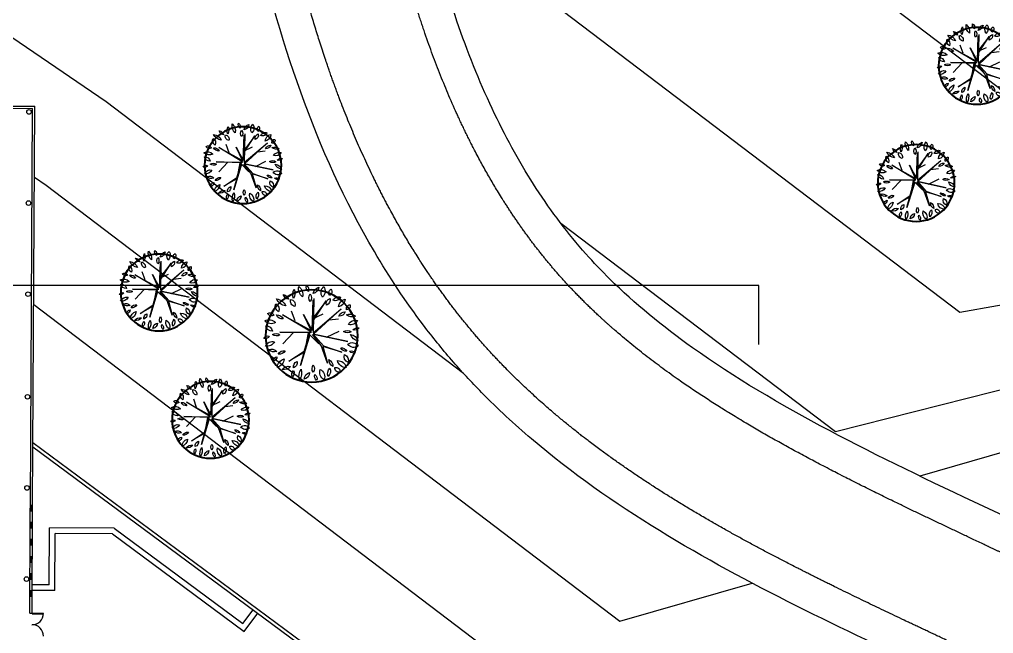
# Model space of a CAD drawing. Header units: millimetres. Extents: x 55520 to 96084, y -58491 to -49645.
# Drawn here: x 60664.4 to 60749.8, y -58017.6 to -57963.7 of the extents above; entities that cross this region are included whole.
import ezdxf

# ---------------------------------------------------------------- set-up
doc = ezdxf.new("R2010")
doc.units = ezdxf.units.MM
for name, color, linetype in [('Alvenaria Corte', 30, 'Continuous'), ('Alvenaria Vista', 40, 'Continuous'), ('ARQ-COTAS', 1, 'Continuous'), ('Caminhos Principais', 13, 'Continuous'), ('Curvas de Nível', 10, 'Continuous'), ('Esquadrias', 241, 'Continuous'), ('Linha Fina', 100, 'Continuous'), ('Pilares', 181, 'Continuous'), ('Árvores Existentes', 114, 'Continuous')]:
    doc.layers.add(name, color=color, linetype=linetype)

# ---------------------------------------------------------------- blocks, each defined once
blk = doc.blocks.new('tree 17')
at = {"color": 0, "linetype": 'ByBlock'}
for p, q in [((-0.149, 0.772), (-0.808, 1.664)), ((-0.808, 1.664), (-0.082, 0.822)), ((-0.215, 1.813), (-0.082, 0.152)), ((-0.033, 0.269), (-0.182, 1.747)), ((-0.182, 1.747), (-0.149, 0.772)), ((-0.082, 0.152), (-1.511, 1.221)), ((-1.511, 1.221), (-0.099, 0.075)), ((-0.082, 0.822), (-0.619, 1.038)), ((0.327, 1.071), (-0.033, 0.269)), ((0.001, 0.186), (1.346, 1.116)), ((1.346, 1.116), (0.017, 0.269)), ((0.017, 0.269), (0.327, 1.071)), ((0.765, 0.778), (0.909, 1.26)), ((-0.89, 0.728), (-1.344, 0.756)), ((-0.099, 0.075), (-1.738, -0.385)), ((-1.738, -0.385), (-0.082, 0.075)), ((-0.719, -0.113), (-1.344, 0.152)), ((-0.082, 0.075), (-0.542, -0.512)), ((-0.431, -0.496), (-0.049, 0.058)), ((-0.049, 0.058), (-0.326, -0.401)), ((-0.326, -0.401), (0.084, 0.058)), ((1.54, 0.285), (0.001, 0.186)), ((0.084, 0.058), (0.626, -1.404)), ((0.626, -1.404), (0.1, 0.136)), ((0.1, 0.136), (0.444, -0.795)), ((0.15, 0.152), (1.54, 0.285)), ((0.361, -0.684), (0.15, 0.152)), ((0.865, 0.224), (1.418, -0.302)), ((-0.542, -0.512), (-1.411, -0.878)), ((-1.411, -0.878), (-0.509, -0.545)), ((-0.686, -1.37), (-0.431, -0.496)), ((-0.509, -0.545), (-0.686, -1.37)), ((1.18, -1.16), (0.361, -0.684)), ((0.444, -0.795), (1.18, -1.16))]:
    blk.add_line(p, q, dxfattribs=at)
for points in [[(0.106, 2.463, 0.350689), (0.021, 2.165)], [(0.021, 2.165, 0.350689), (0.106, 2.463)], [(0.478, 2.441, 0.27027), (0.329, 1.921)], [(0.329, 1.921, 0.27027), (0.478, 2.441)], [(-1.072, 2.208, 0.45154), (-0.987, 1.9)], [(-0.987, 1.9, 0.45154), (-1.072, 2.208)], [(-0.733, 2.356, 0.375302), (-0.637, 1.847)], [(-0.637, 1.847, 0.375302), (-0.733, 2.356)], [(-0.191, 2.048, 0.30277), (-0.499, 2.346)], [(-0.499, 2.346, 0.30277), (-0.191, 2.048)], [(-0.053, 2.048, 0.340953), (-0.032, 1.666)], [(-0.032, 1.666, 0.340953), (-0.053, 2.048)], [(0.711, 2.314, 0.218613), (0.775, 1.868)], [(0.775, 1.868, 0.218613), (0.711, 2.314)], [(1.253, 2.091, 0.288468), (1.019, 1.847)], [(1.019, 1.847, 0.288468), (1.253, 2.091)], [(1.592, 1.9, 0.268637), (1.168, 1.539)], [(1.168, 1.539, 0.268637), (1.592, 1.9)], [(-1.391, 1.326, 0.363335), (-1.731, 1.687)], [(-1.731, 1.687, 0.363335), (-1.391, 1.326)], [(-1.147, 1.666, 0.420523), (-1.518, 1.793)], [(-1.518, 1.793, 0.420523), (-1.147, 1.666)], [(-1.009, 1.762, 0.408258), (-0.807, 1.454)], [(-0.807, 1.454, 0.408258), (-1.009, 1.762)], [(0.913, 1.836, 0.440076), (0.722, 1.485)], [(0.722, 1.485, 0.440076), (0.913, 1.836)], [(1.645, 1.666, 0.386862), (1.539, 1.273)], [(1.539, 1.273, 0.386862), (1.645, 1.666)], [(-1.752, 0.923, 0.295875), (-2.177, 0.827)], [(-1.954, 1.39, 0.525994), (-1.773, 1.167)], [(-1.773, 1.167, 0.525994), (-1.954, 1.39)], [(-1.38, 0.88, 0.343163), (-1.699, 1.061)], [(-1.699, 1.061, 0.343163), (-1.38, 0.88)], [(1.645, 1.124, 0.341117), (1.327, 0.912)], [(1.327, 0.912, 0.341117), (1.645, 1.124)], [(2.07, 1.22, 0.443589), (1.773, 1.124)], [(1.773, 1.124, 0.443589), (2.07, 1.22)], [(-1.816, 0.445, 0.362144), (-2.272, 0.604)], [(-2.272, 0.604, 0.362144), (-1.816, 0.445)], [(-2.177, 0.827, 0.295875), (-1.752, 0.923)], [(2.229, 0.869, 0.343561), (1.709, 0.753)], [(1.709, 0.753, 0.343561), (2.229, 0.869)], [(2.198, 0.625, 0.38021), (1.89, 0.349)], [(1.89, 0.349, 0.38021), (2.198, 0.625)], [(-2.017, 0.169, 0.288328), (-2.325, 0.243)], [(-2.325, 0.243, 0.288328), (-2.017, 0.169)], [(-1.561, 0.115, 0.309468), (-1.932, 0.084)], [(-1.932, 0.084, 0.309468), (-1.561, 0.115)], [(1.9, 0.179, 0.326555), (1.539, 0.147)], [(1.539, 0.147, 0.326555), (1.9, 0.179)], [(2.325, 0.02, 0.383832), (2.06, 0.115)], [(2.06, 0.115, 0.383832), (2.325, 0.02)], [(-1.89, -0.054, 0.289447), (-2.23, -0.373)], [(-2.23, -0.373, 0.289447), (-1.89, -0.054)], [(-1.731, -0.511, 0.447347), (-2.23, -0.628)], [(2.272, -0.352, 0.351781), (1.826, -0.171)], [(1.826, -0.171, 0.351781), (2.272, -0.352)], [(-2.23, -0.628, 0.447347), (-1.731, -0.511)], [(-1.784, -0.862, 0.306984), (-2.081, -0.947)], [(-2.081, -0.947, 0.306984), (-1.784, -0.862)], [(-1.37, -0.67, 0.315606), (-1.656, -0.851)], [(-1.656, -0.851, 0.315606), (-1.37, -0.67)], [(1.677, -0.787, 0.340003), (1.338, -0.639)], [(1.338, -0.639, 0.340003), (1.677, -0.787)], [(2.134, -0.532, 0.317134), (1.741, -0.649)], [(1.741, -0.649, 0.317134), (2.134, -0.532)], [(1.752, -0.904, 0.40592), (1.943, -1.106)], [(1.943, -1.106, 0.40592), (1.752, -0.904)], [(-1.529, -1, 0.414115), (-1.688, -1.403)], [(-1.688, -1.403, 0.414115), (-1.529, -1)], [(-1.179, -1.276, 0.365918), (-1.582, -1.637)], [(-1.582, -1.637, 0.365918), (-1.179, -1.276)], [(-0.765, -1.191, 0.285981), (-0.934, -1.552)], [(-0.934, -1.552, 0.285981), (-0.765, -1.191)], [(0.01, -1.414, 0.328832), (0.042, -1.764)], [(0.042, -1.764, 0.328832), (0.01, -1.414)], [(0.786, -1.201, 0.368927), (0.987, -1.499)], [(0.987, -1.499, 0.368927), (0.786, -1.201)], [(1.529, -1.541, 0.303563), (1.125, -1.414)], [(1.125, -1.414, 0.303563), (1.529, -1.541)], [(1.762, -1.425, 0.316942), (1.412, -1.032)], [(1.412, -1.032, 0.316942), (1.762, -1.425)], [(-1.03, -1.605, 0.559657), (-1.264, -1.839)], [(-1.264, -1.839, 0.559657), (-1.03, -1.605)], [(-0.786, -1.616, 0.321275), (-0.68, -2.019)], [(-0.68, -2.019, 0.321275), (-0.786, -1.616)], [(-0.308, -1.648, 0.362047), (-0.478, -2.168)], [(-0.478, -2.168, 0.362047), (-0.308, -1.648)], [(-0.043, -1.881, 0.345907), (-0.106, -2.179)], [(-0.106, -2.179, 0.345907), (-0.043, -1.881)], [(0.212, -1.775, 0.339938), (0.488, -2.072)], [(0.488, -2.072, 0.339938), (0.212, -1.775)], [(0.616, -1.584, 0.235997), (0.722, -2.094)], [(0.722, -2.094, 0.235997), (0.616, -1.584)], [(0.987, -1.626, 0.337084), (1.062, -1.924)], [(1.062, -1.924, 0.337084), (0.987, -1.626)]]:
    blk.add_lwpolyline(points, format="xyb")
at = {"lineweight": 40}
blk.add_circle((0, 0), 2.242, dxfattribs=at)

msp = doc.modelspace()

# ---------------------------------------------------------------- linework, layer by layer
at = {"layer": 'Alvenaria Corte'}
for p, q in [((60640.699, -57971.188), (60665.698, -57971.321)), ((60640.898, -57971.389), (60665.497, -57971.52)), ((60665.312, -58006.32), (60665.497, -57971.52)), ((60665.512, -58006.321), (60665.698, -57971.321)), ((60665.312, -58006.32), (60665.512, -58006.321)), ((60665.304, -58007.82), (60665.309, -58006.82)), ((60665.309, -58006.82), (60665.509, -58006.821)), ((60665.504, -58007.821), (60665.509, -58006.821)), ((60665.296, -58009.32), (60665.301, -58008.32)), ((60665.301, -58008.32), (60665.501, -58008.321)), ((60665.304, -58007.82), (60665.504, -58007.821)), ((60665.496, -58009.321), (60665.501, -58008.321)), ((60665.296, -58009.32), (60665.496, -58009.321)), ((60665.288, -58010.82), (60665.293, -58009.82)), ((60665.293, -58009.82), (60665.493, -58009.821)), ((60665.488, -58010.821), (60665.493, -58009.821)), ((60665.288, -58010.82), (60665.488, -58010.821)), ((60665.28, -58012.32), (60665.285, -58011.32)), ((60665.285, -58011.32), (60665.485, -58011.321)), ((60665.48, -58012.321), (60665.485, -58011.321)), ((60665.28, -58012.32), (60665.48, -58012.321)), ((60665.272, -58013.819), (60665.277, -58012.819)), ((60665.277, -58012.819), (60665.477, -58012.821)), ((60665.472, -58013.821), (60665.477, -58012.821)), ((60665.261, -58015.819), (60665.269, -58014.319)), ((60665.269, -58014.319), (60665.469, -58014.321)), ((60665.272, -58013.819), (60665.472, -58013.821)), ((60665.461, -58015.821), (60665.469, -58014.321)), ((60665.261, -58015.819), (60665.461, -58015.821))]:
    msp.add_line(p, q, dxfattribs=at)
at = {"layer": 'Alvenaria Vista'}
msp.add_line((60665.541, -58000.837), (60710.346, -58034.021), dxfattribs=at)
at = {"layer": 'Alvenaria Vista', "color": 1}
for p, q in [((60665.309, -58006.82), (60665.312, -58006.32)), ((60665.509, -58006.821), (60665.512, -58006.321)), ((60665.301, -58008.32), (60665.304, -58007.82)), ((60665.501, -58008.321), (60665.504, -58007.821)), ((60666.974, -58013.329), (60667.001, -58008.329)), ((60672.673, -58008.359), (60667.001, -58008.329)), ((60672.673, -58008.359), (60683.963, -58016.72)), ((60665.293, -58009.82), (60665.296, -58009.32)), ((60665.493, -58009.821), (60665.496, -58009.321)), ((60667.472, -58013.831), (60667.498, -58008.831)), ((60672.507, -58008.858), (60667.498, -58008.831)), ((60672.507, -58008.858), (60684.067, -58017.42)), ((60665.285, -58011.32), (60665.288, -58010.82)), ((60665.485, -58011.321), (60665.488, -58010.821)), ((60665.277, -58012.819), (60665.28, -58012.32)), ((60665.477, -58012.821), (60665.48, -58012.321)), ((60666.974, -58013.329), (60665.474, -58013.321)), ((60665.269, -58014.319), (60665.272, -58013.819)), ((60665.469, -58014.321), (60665.472, -58013.821)), ((60667.472, -58013.831), (60665.472, -58013.821)), ((60683.963, -58016.72), (60684.855, -58015.515)), ((60684.067, -58017.42), (60685.257, -58015.813))]:
    msp.add_line(p, q, dxfattribs=at)
at = {"layer": 'Alvenaria Vista'}
msp.add_open_spline([(60790.775, -58051.458), (60728.185, -58069.485), (60665.595, -58087.512), (60603.005, -58105.539), (60592.83, -58107.098), (60582.655, -58108.658), (60572.481, -58110.217), (60559.972, -58108.75), (60547.464, -58107.282), (60534.956, -58105.815), (60526.601, -58098.662), (60518.246, -58091.509), (60509.892, -58084.356), (60506.602, -58027.451), (60503.313, -57970.545), (60500.024, -57913.639), (60498.305, -57894.366), (60496.586, -57875.093), (60494.868, -57855.821)], degree=3, knots=[20.322416, 20.322416, 20.322416, 20.322416, 21.305376, 21.305376, 21.305376, 22.305376, 22.305376, 22.305376, 23.305376, 23.305376, 23.305376, 24.305376, 24.305376, 24.305376, 25.305376, 25.305376, 25.305376, 25.593369, 25.593369, 25.593369, 25.593369], dxfattribs=at)
at = {"layer": 'ARQ-COTAS'}
msp.add_lwpolyline([(60729.212, -57992.231), (60729.212, -57987.053), (60497.077, -57987.053), (60497.077, -57992.231)], dxfattribs=at)
at = {"layer": 'Caminhos Principais'}
for points, knots in [([(60788.393, -58013.056), (60787.662, -58013.405), (60786.936, -58013.763), (60783.719, -58015.387), (60781.276, -58016.733), (60777.77, -58018.808), (60776.67, -58019.481), (60775.579, -58020.168), (60775.39, -58020.059), (60775.201, -58019.951), (60773.015, -58018.702), (60770.995, -58017.565), (60767.006, -58015.378), (60765.041, -58014.327), (60761.873, -58012.694), (60760.696, -58012.101), (60758.345, -58010.936), (60757.167, -58010.363), (60753.634, -58008.662), (60751.281, -58007.553), (60744.291, -58004.249), (60739.722, -58002.071), (60731.097, -57997.503), (60727.044, -57995.114), (60720.756, -57990.63), (60718.327, -57988.634), (60715.423, -57985.771), (60714.719, -57985.031), (60713.258, -57983.389), (60712.507, -57982.471), (60711.059, -57980.56), (60710.365, -57979.569), (60708.367, -57976.49), (60707.15, -57974.3), (60703.72, -57967.15), (60701.878, -57961.781), (60699.017, -57950.45), (60697.996, -57944.489), (60696.955, -57935.718), (60696.691, -57932.948), (60696.269, -57927.417), (60696.111, -57924.653), (60695.76, -57916.363), (60695.688, -57910.839), (60695.665, -57896.914), (60695.796, -57888.511), (60695.643, -57875.551), (60695.522, -57871.01), (60695.094, -57863.243), (60694.851, -57860.022), (60694.372, -57855.341), (60694.204, -57853.885), (60693.838, -57850.996), (60693.64, -57849.559), (60693.206, -57846.593), (60692.967, -57845.066), (60692.72, -57843.546)], [648.614193, 648.614193, 648.614193, 648.614193, 650.889407, 650.889407, 658.757579, 658.757579, 662.407647, 662.407647, 662.407647, 663.056384, 663.056384, 669.889763, 669.889763, 676.336178, 676.336178, 680.087669, 680.087669, 683.83916, 683.83916, 691.342143, 691.342143, 706.33883, 706.33883, 721.335517, 721.335517, 732.265083, 732.265083, 735.960166, 735.960166, 740.270303, 740.270303, 744.580441, 744.580441, 753.200717, 753.200717, 771.252696, 771.252696, 789.304676, 789.304676, 797.609708, 797.609708, 805.914741, 805.914741, 822.524807, 822.524807, 847.764431, 847.764431, 861.350402, 861.350402, 870.960246, 870.960246, 875.296697, 875.296697, 879.633148, 879.633148, 884.290599, 884.290599, 884.290599, 884.290599]), ([(60727.964, -58060.182), (60735.485, -58052.921), (60743.118, -58045.59), (60754.33, -58035.893), (60757.461, -58033.286), (60761.117, -58030.411), (60761.552, -58030.072), (60761.989, -58029.734), (60761.321, -58029.367), (60760.651, -58029.002), (60758.737, -58027.971), (60757.488, -58027.31), (60755.298, -58026.18), (60754.359, -58025.705), (60752.456, -58024.757), (60751.494, -58024.285), (60748.583, -58022.873), (60746.608, -58021.936), (60740.621, -58019.105), (60736.546, -58017.193), (60728.439, -58013.121), (60724.405, -58010.961), (60716.59, -58006.163), (60712.806, -58003.523), (60707.766, -57999.231), (60706.305, -57997.88), (60703.996, -57995.529), (60703.112, -57994.571), (60701.407, -57992.596), (60700.59, -57991.583), (60698.238, -57988.475), (60696.805, -57986.313), (60692.894, -57979.653), (60690.773, -57974.951), (60687.282, -57965.239), (60685.912, -57960.228), (60683.74, -57950.096), (60682.94, -57944.975), (60681.727, -57934.605), (60681.333, -57929.374), (60680.835, -57919.057), (60680.731, -57913.969), (60680.631, -57900.256), (60680.768, -57891.773), (60680.681, -57875.233), (60680.455, -57867.178), (60679.528, -57857.555), (60679.329, -57855.793), (60678.874, -57852.246), (60678.619, -57850.466), (60678.132, -57847.283), (60677.906, -57845.885), (60677.672, -57844.479)], [0, 0, 0, 0, 31.409672, 31.409672, 43.166399, 43.166399, 44.747182, 44.747182, 44.747182, 47.085017, 47.085017, 51.415951, 51.415951, 54.631835, 54.631835, 57.847718, 57.847718, 64.279485, 64.279485, 77.14302, 77.14302, 90.006555, 90.006555, 102.870089, 102.870089, 108.357779, 108.357779, 111.907941, 111.907941, 115.458102, 115.458102, 122.558426, 122.558426, 136.634764, 136.634764, 150.711102, 150.711102, 164.787441, 164.787441, 179.466026, 179.466026, 194.144612, 194.144612, 219.586913, 219.586913, 245.029215, 245.029215, 250.783382, 250.783382, 256.537549, 256.537549, 261.016004, 261.016004, 261.016004, 261.016004])]:
    msp.add_open_spline(points, degree=3, knots=knots, dxfattribs=at)
for points, weights, knots in [([(60731.359, -58061.075), (60735.156, -58057.413), (60738.979, -58053.746), (60746.08, -58047.145), (60749.333, -58044.196), (60756.28, -58038.159), (60759.992, -58035.073), (60763.825, -58032.106), (60763.826, -58032.105), (60763.828, -58032.104), (60763.829, -58032.103), (60764.23, -58031.793), (60764.63, -58031.483), (60765.031, -58031.173), (60765.575, -58030.752), (60765.854, -58030.122), (60765.801, -58029.436), (60765.747, -58028.749), (60765.373, -58028.17), (60764.77, -58027.839), (60764.325, -58027.595), (60763.881, -58027.35), (60763.436, -58027.106), (60763.435, -58027.106), (60763.435, -58027.105), (60763.434, -58027.105), (60761.64, -58026.119), (60759.834, -58025.15), (60756.554, -58023.449), (60755.084, -58022.709), (60752.1, -58021.24), (60750.59, -58020.512), (60746.02, -58018.332), (60742.923, -58016.885), (60736.725, -58013.919), (60733.622, -58012.399), (60726.337, -58008.585), (60722.193, -58006.215), (60715.031, -58001.371), (60711.945, -57998.989), (60707.859, -57995.196), (60706.673, -57994.005), (60704.403, -57991.513), (60703.322, -57990.214), (60701.281, -57987.532), (60700.317, -57986.148), (60697.589, -57981.883), (60695.987, -57978.892), (60693.159, -57972.692), (60691.933, -57969.482), (60688.585, -57959.182), (60687.034, -57951.83), (60685.552, -57941.594), (60685.21, -57938.716), (60684.648, -57932.998), (60684.429, -57930.155), (60683.916, -57921.677), (60683.767, -57916.095), (60683.585, -57898.703), (60683.882, -57887.143), (60683.549, -57872.711), (60683.431, -57869.553), (60683.091, -57863.71), (60682.886, -57861.02), (60682.428, -57856.469), (60682.207, -57854.601), (60681.708, -57850.849), (60681.431, -57848.969), (60680.988, -57846.155), (60680.837, -57845.225), (60680.682, -57844.293)], [1, 1, 1, 1, 1, 1, 1, 1, 1, 1, 1, 1, 1, 1, 0.919934982122, 0.919934982122, 1, 0.919934982122, 0.919934982122, 1, 1, 1, 1, 1, 1, 1, 1, 1, 1, 1, 1, 1, 1, 1, 1, 1, 1, 1, 1, 1, 1, 1, 1, 1, 1, 1, 1, 1, 1, 1, 1, 1, 1, 1, 1, 1, 1, 1, 1, 1, 1, 1, 1, 1, 1, 1, 1, 1, 1, 1, 1], [3.300707, 3.300707, 3.300707, 3.300707, 19.146239, 19.146239, 32.144713, 32.144713, 46.223275, 46.223275, 46.223275, 46.228431, 46.228431, 46.228431, 47.699367, 47.699367, 47.699367, 48.689646, 48.689646, 48.689646, 49.679925, 49.679925, 49.679925, 51.2199, 51.2199, 51.2199, 51.223127, 51.223127, 51.223127, 57.437436, 57.437436, 62.387255, 62.387255, 67.337074, 67.337074, 77.236711, 77.236711, 87.136349, 87.136349, 100.830346, 100.830346, 112.094135, 112.094135, 116.932256, 116.932256, 121.770377, 121.770377, 126.608498, 126.608498, 136.284741, 136.284741, 145.960983, 145.960983, 166.649698, 166.649698, 174.738056, 174.738056, 182.826415, 182.826415, 199.003131, 199.003131, 233.856655, 233.856655, 243.71926, 243.71926, 252.24399, 252.24399, 258.231325, 258.231325, 264.218659, 264.218659, 267.16835, 267.16835, 267.16835, 267.16835]), ([(60788.593, -58016.293), (60787.662, -58016.752), (60786.737, -58017.223), (60782.873, -58019.257), (60779.994, -58020.933), (60777.178, -58022.706), (60777.176, -58022.707), (60777.174, -58022.709), (60777.172, -58022.71), (60777.004, -58022.816), (60776.837, -58022.921), (60776.67, -58023.026), (60776.028, -58023.431), (60775.269, -58023.447), (60774.61, -58023.07), (60774.437, -58022.97), (60774.263, -58022.871), (60774.09, -58022.772), (60774.09, -58022.772), (60774.089, -58022.771), (60774.088, -58022.771), (60771.828, -58021.476), (60769.544, -58020.187), (60765.107, -58017.761), (60762.96, -58016.62), (60758.949, -58014.575), (60757.105, -58013.667), (60753.411, -58011.881), (60751.559, -58011.003), (60744.32, -58007.58), (60738.969, -58005.071), (60728.852, -57999.705), (60724.094, -57996.851), (60718.112, -57992.307), (60716.442, -57990.906), (60713.712, -57988.328), (60712.607, -57987.187), (60710.52, -57984.803), (60709.534, -57983.556), (60707.664, -57980.948), (60706.78, -57979.59), (60703.993, -57974.881), (60702.311, -57971.305), (60699.433, -57963.746), (60698.235, -57959.764), (60696.255, -57951.555), (60695.474, -57947.33), (60694.413, -57939.97), (60694.055, -57936.856), (60693.484, -57930.646), (60693.27, -57927.548), (60692.767, -57917.76), (60692.682, -57911.093), (60692.673, -57894.99), (60692.834, -57885.58), (60692.561, -57872.936), (60692.447, -57869.678), (60692.112, -57863.693), (60691.911, -57860.966), (60691.457, -57856.236), (60691.229, -57854.23), (60690.713, -57850.249), (60690.426, -57848.269), (60689.987, -57845.441), (60689.851, -57844.586), (60689.711, -57843.733)], [1, 1, 1, 1, 1, 1, 1, 1, 1, 1, 1, 1, 0.904733183941, 0.904733183941, 1, 1, 1, 1, 1, 1, 1, 1, 1, 1, 1, 1, 1, 1, 1, 1, 1, 1, 1, 1, 1, 1, 1, 1, 1, 1, 1, 1, 1, 1, 1, 1, 1, 1, 1, 1, 1, 1, 1, 1, 1, 1, 1, 1, 1, 1, 1, 1, 1, 1, 1, 1], [379.708841, 379.708841, 379.708841, 379.708841, 382.707108, 382.707108, 392.331539, 392.331539, 392.331539, 392.339105, 392.339105, 392.339105, 392.910972, 392.910972, 392.910972, 393.993339, 393.993339, 393.993339, 394.59029, 394.59029, 394.59029, 394.592674, 394.592674, 394.592674, 402.38675, 402.38675, 409.486967, 409.486967, 415.413772, 415.413772, 421.340577, 421.340577, 438.631745, 438.631745, 455.922913, 455.922913, 463.154846, 463.154846, 468.556386, 468.556386, 473.957925, 473.957925, 479.359465, 479.359465, 492.011851, 492.011851, 504.664237, 504.664237, 517.316624, 517.316624, 526.499217, 526.499217, 535.68181, 535.68181, 555.577806, 555.577806, 583.894567, 583.894567, 593.739998, 593.739998, 601.99566, 601.99566, 608.068683, 608.068683, 614.141706, 614.141706, 616.779277, 616.779277, 616.779277, 616.779277])]:
    msp.add_rational_spline(points, weights, degree=3, knots=knots, dxfattribs=at)
at = {"layer": 'Curvas de Nível', "color": 251}
for points in [[(60703.317, -57994.776), (60671.953, -57970.944), (60658.585, -57961.811), (60668.78, -57952.784), (60677.627, -57889.694), (60674.196, -57844.695)], [(60718.51, -57907.883), (60718.906, -57945.872), (60755.405, -57973.605), (60777.117, -57979.627), (60786.355, -57980.209)], [(60699.858, -57953.665), (60701.251, -57954.745), (60746.843, -57989.389), (60786.49, -57982.386)], [(60665.665, -57977.548), (60666.689, -57978.247), (60717.033, -58016.501), (60728.619, -58013.165)], [(60786.777, -57987.015), (60735.934, -57999.908), (60711.857, -57981.613)], [(60665.606, -57988.728), (60715.184, -58026.4), (60740.581, -58019.085)], [(60787.036, -57991.191), (60743.339, -58003.776)]]:
    msp.add_lwpolyline(points, dxfattribs=at)
at = {"layer": 'Esquadrias'}
for p, q in [((60665.384, -58006.82), (60665.387, -58006.32)), ((60665.434, -58006.82), (60665.437, -58006.32)), ((60665.376, -58008.32), (60665.379, -58007.82)), ((60665.426, -58008.32), (60665.429, -58007.82)), ((60665.368, -58009.82), (60665.371, -58009.32)), ((60665.418, -58009.82), (60665.421, -58009.32)), ((60665.36, -58011.32), (60665.363, -58010.82)), ((60665.41, -58011.32), (60665.413, -58010.82)), ((60665.352, -58012.82), (60665.355, -58012.32)), ((60665.402, -58012.82), (60665.405, -58012.32)), ((60665.344, -58014.32), (60665.347, -58013.82)), ((60665.394, -58014.32), (60665.397, -58013.82))]:
    msp.add_line(p, q, dxfattribs=at)
msp.add_lwpolyline([(60665.461, -58015.871), (60666.461, -58015.876), (60666.461, -58015.826), (60665.461, -58015.821)], close=True, dxfattribs=at)
at = {"layer": 'Linha Fina'}
msp.add_line((60665.539, -58001.209), (60710.196, -58034.283), dxfattribs=at)
for centre, start, end in [((60665.486, -58015.846), 268.22584, 1.16344), ((60665.476, -58017.796), 358.22584, 91.16344)]:
    msp.add_arc(centre, 0.975, start, end, dxfattribs=at)
at = {"layer": 'Pilares'}
for centre in [(60665.196, -57971.818), (60665.153, -57979.818), (60665.11, -57987.818), (60665.062, -57996.818), (60665.02, -58004.818), (60664.977, -58012.818)]:
    msp.add_circle(centre, 0.2, dxfattribs=at)

# ---------------------------------------------------------------- block references
at = {"layer": 'Árvores Existentes', "rotation": 3.550099373272566}
for p, xscale, yscale, zscale in [((60748.362, -57967.773), -1.504000000000001, 1.504000000000001, 1.504), ((60683.959, -57976.495), -1.504000000000001, 1.504000000000001, 1.504), ((60743.021, -57978.056), -1.504000000000001, 1.504000000000001, 1.504), ((60676.608, -57987.663), -1.504000000000001, 1.504000000000001, 1.504), ((60689.994, -57991.476), -1.8048, 1.8048, 1.8048), ((60681.121, -57998.845), -1.504000000000001, 1.504000000000001, 1.504)]:
    msp.add_blockref('tree 17', p, dxfattribs=dict(at, xscale=xscale, yscale=yscale, zscale=zscale))

doc.saveas('drawing.dxf')
